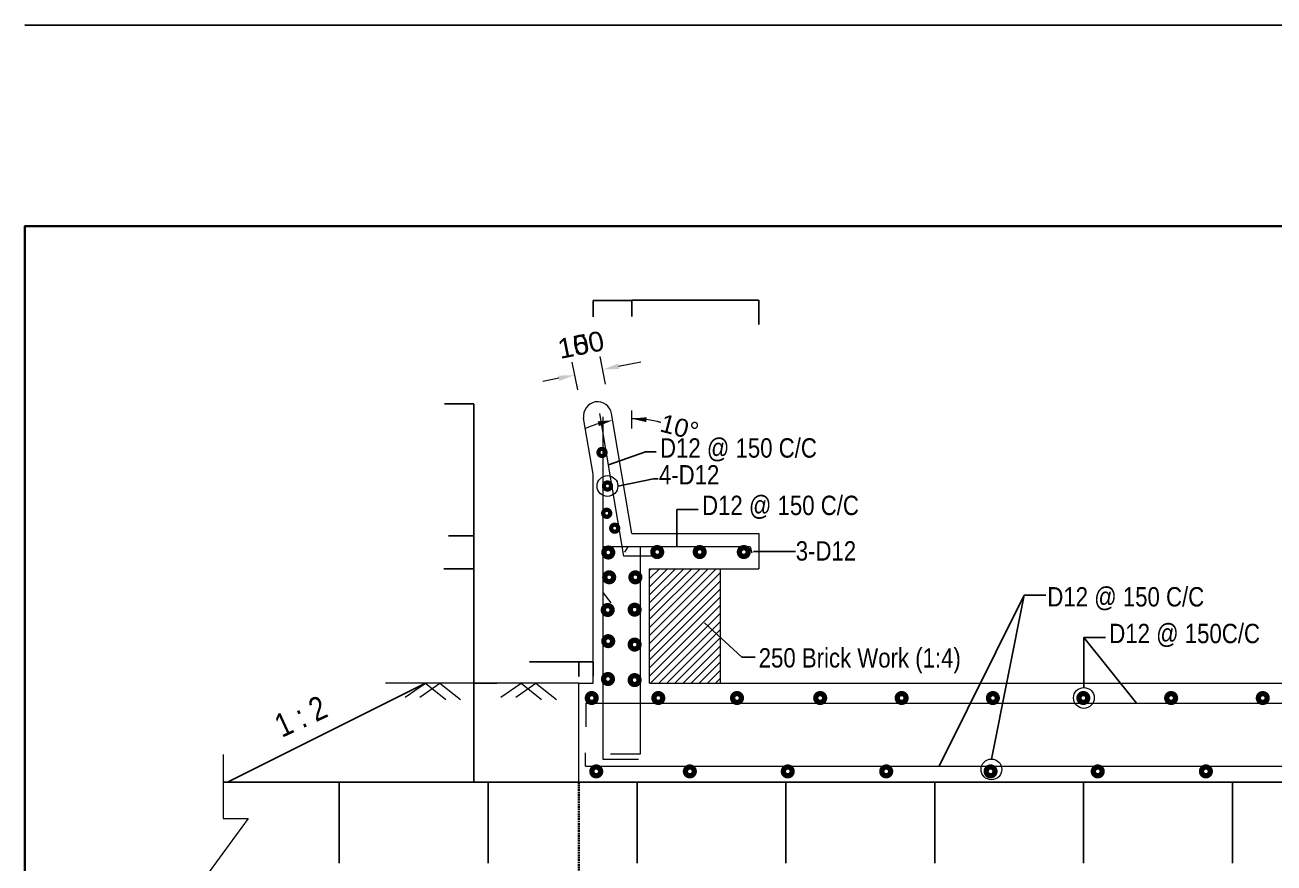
# Model space of a CAD drawing. Header units: inches. Extents: x 89000 to 1304432, y -10828 to 220529.
# Drawn here: x 798694 to 802147, y 83486 to 85803 of the extents above; entities that cross this region are included whole.
import ezdxf

# ---------------------------------------------------------------- set-up
doc = ezdxf.new("R2010")
doc.units = ezdxf.units.IN
doc.header["$LTSCALE"] = 7
doc.header["$MEASUREMENT"] = 0
doc.linetypes.add('DASHEDX2', pattern=[38.1, 25.4, -12.7])
doc.layers.add('Blocks', color=11, linetype='Continuous', lineweight=9)
doc.layers.add('Layer1', color=7, linetype='Continuous', lineweight=13)
doc.styles.get("Standard").update_dxf_attribs({"font": 'arial.ttf'})
doc.styles.add('TIMES', font='ARIALN.TTF')
doc.dimstyles.get("Standard").update_dxf_attribs({"dimtxt": 0.18, "dimasz": 0.18, "dimexe": 0.18, "dimexo": 0.0625, "dimgap": 0.09, "dimtad": 0, "dimtih": 1, "dimtoh": 1, "dimdec": 4, "dimzin": 0, "dimdsep": 46, "dimtxsty": 'Standard', "dimcen": 0.09, "dimadec": 0, "dimazin": 0, "dimtfac": 1, "dimtdec": 4, "dimtofl": 0, "dimtmove": 0, "dimatfit": 3, "dimfxl": 1, "dimtolj": 1, "dimtzin": 0, "dimarcsym": 0})
pattern_1 = [(45, (957478.687, 467722.252), (-11.22532015, 11.22532015), [])]

# ---------------------------------------------------------------- blocks, each defined once
blk = doc.blocks.new('*D296')
at = {"layer": 'Defpoints', "color": 0, "transparency": 16777216}
for p in [(799935, 83983), (799982.5, 83983), (799969.1, 83709.5)]:
    blk.add_point(p, dxfattribs=at)
at = {"layer": 'Layer1', "color": 0, "lineweight": -2, "transparency": 16777216}
for p, q in [((799982.4, 83983), (799934.8, 83983)), ((799969.1, 83709.5), (799934.8, 83709.5))]:
    blk.add_line(p, q, dxfattribs=at)
at = {"layer": 'Layer1', "color": 7, "lineweight": -2, "transparency": 16777216}
for p, q in [((799935, 83982.5), (799935, 83846.6)), ((799935, 83710), (799935, 83845.9))]:
    blk.add_line(p, q, dxfattribs=at)
at = {"layer": 'Layer1', "color": 7, "transparency": 16777216}
for points in [[(799934.9, 83982.5), (799935, 83982.5), (799935, 83983)], [(799934.9, 83710), (799935, 83710), (799935, 83709.5)]]:
    blk.add_solid(points, dxfattribs=at)
at = {"layer": 'Layer1', "color": 0, "lineweight": 13, "transparency": 16777216, "insert": (799935, 83846.2), "char_height": 0.55, "attachment_point": 5}
blk.add_mtext('\\A1;250', dxfattribs=at)
blk = doc.blocks.new('*D300')
at = {"layer": 'Defpoints', "color": 0, "transparency": 16777216}
for p in [(799852.4, 84299.3), (799935, 84299.3), (799998.6, 83983)]:
    blk.add_point(p, dxfattribs=at)
at = {"layer": 'Layer1', "color": 0, "lineweight": -2, "transparency": 16777216}
for p, q in [((799852.5, 84299.3), (799935.1, 84299.3)), ((799998.6, 83983), (799934.8, 83983))]:
    blk.add_line(p, q, dxfattribs=at)
at = {"layer": 'Layer1', "color": 7, "lineweight": -2, "transparency": 16777216}
for p, q in [((799935, 84298.8), (799935, 84141.5)), ((799935, 83983.4), (799935, 84140.8))]:
    blk.add_line(p, q, dxfattribs=at)
at = {"layer": 'Layer1', "color": 7, "transparency": 16777216}
for points in [[(799934.9, 84298.8), (799935, 84298.8), (799935, 84299.3)], [(799934.9, 83983.4), (799935, 83983.4), (799935, 83983)]]:
    blk.add_solid(points, dxfattribs=at)
at = {"layer": 'Layer1', "color": 0, "lineweight": 13, "transparency": 16777216, "insert": (799935, 84141.1), "char_height": 0.55, "attachment_point": 5}
blk.add_mtext('\\A1;400', dxfattribs=at)
blk = doc.blocks.new('*D301')
at = {"layer": 'Defpoints', "color": 0, "transparency": 16777216}
for p in [(799866.7, 84390.5), (799935.2, 84390.5), (799852.4, 84299.3)]:
    blk.add_point(p, dxfattribs=at)
at = {"layer": 'Layer1', "color": 0, "lineweight": -2, "transparency": 16777216}
for p, q in [((799866.8, 84390.5), (799935.4, 84390.5)), ((799852.5, 84299.3), (799935.4, 84299.3))]:
    blk.add_line(p, q, dxfattribs=at)
at = {"layer": 'Layer1', "color": 7, "lineweight": -2, "transparency": 16777216}
for p, q in [((799935.2, 84390.1), (799935.2, 84345.3)), ((799935.2, 84299.7), (799935.2, 84344.5))]:
    blk.add_line(p, q, dxfattribs=at)
at = {"layer": 'Layer1', "color": 7, "transparency": 16777216}
for points in [[(799935.1, 84390.1), (799935.2, 84390.1), (799935.2, 84390.5)], [(799935.1, 84299.7), (799935.2, 84299.7), (799935.2, 84299.3)]]:
    blk.add_solid(points, dxfattribs=at)
at = {"layer": 'Layer1', "color": 0, "lineweight": 13, "transparency": 16777216, "insert": (799935.2, 84344.9), "char_height": 0.55, "attachment_point": 5}
blk.add_mtext('\\A1;100', dxfattribs=at)
blk = doc.blocks.new('*D302')
at = {"layer": 'Defpoints', "color": 0, "transparency": 16777216}
for p in [(799854.1, 84754.9), (799935.2, 84754.9), (799864.6, 84390.5)]:
    blk.add_point(p, dxfattribs=at)
at = {"layer": 'Layer1', "color": 0, "lineweight": -2, "transparency": 16777216}
for p, q in [((799854.1, 84754.9), (799935.4, 84754.9)), ((799864.7, 84390.5), (799935.4, 84390.5))]:
    blk.add_line(p, q, dxfattribs=at)
at = {"layer": 'Layer1', "color": 7, "lineweight": -2, "transparency": 16777216}
for p, q in [((799935.2, 84754.4), (799935.2, 84573.1)), ((799935.2, 84391), (799935.2, 84572.3))]:
    blk.add_line(p, q, dxfattribs=at)
at = {"layer": 'Layer1', "color": 7, "transparency": 16777216}
for points in [[(799935.1, 84754.4), (799935.2, 84754.4), (799935.2, 84754.9)], [(799935.1, 84391), (799935.2, 84391), (799935.2, 84390.5)]]:
    blk.add_solid(points, dxfattribs=at)
at = {"layer": 'Layer1', "color": 0, "lineweight": 13, "transparency": 16777216, "insert": (799935.2, 84572.7), "char_height": 0.55, "attachment_point": 5}
blk.add_mtext('\\A1;450', dxfattribs=at)
blk = doc.blocks.new('*D303')
at = {"layer": 'Defpoints', "color": 0, "transparency": 16777216}
for p in [(800722.7, 85041.8), (800371.4, 84996.2), (800722.7, 84974.8)]:
    blk.add_point(p, dxfattribs=at)
at = {"layer": 'Layer1', "color": 0, "lineweight": -2, "transparency": 16777216}
for p, q in [((800371.4, 84996.3), (800371.4, 85042)), ((800722.7, 84974.8), (800722.7, 85042))]:
    blk.add_line(p, q, dxfattribs=at)
at = {"layer": 'Layer1', "color": 7, "lineweight": -2, "transparency": 16777216}
blk.add_line((800371.8, 85041.8), (800722.2, 85041.8), dxfattribs=at)
at = {"layer": 'Layer1', "color": 7, "transparency": 16777216}
for points in [[(800371.8, 85041.9), (800371.8, 85041.7), (800371.4, 85041.8)], [(800722.2, 85041.9), (800722.2, 85041.7), (800722.7, 85041.8)]]:
    blk.add_solid(points, dxfattribs=at)
at = {"layer": 'Layer1', "color": 0, "lineweight": 13, "transparency": 16777216, "insert": (800547, 85042.2), "char_height": 0.55, "attachment_point": 5}
blk.add_mtext('\\A1;450', dxfattribs=at)
blk = doc.blocks.new('*D304')
at = {"layer": 'Defpoints', "color": 0, "transparency": 16777216}
for p in [(800264.5, 84042.2), (800225.4, 84001.6), (800264.5, 84002.3)]:
    blk.add_point(p, dxfattribs=at)
at = {"layer": 'Layer1', "color": 7, "lineweight": -2, "transparency": 16777216}
for p, q in [((800225.4, 84042.2), (800088.7, 84042.2)), ((800264, 84042.2), (800225.8, 84042.2))]:
    blk.add_line(p, q, dxfattribs=at)
at = {"layer": 'Layer1', "color": 0, "lineweight": -2, "transparency": 16777216}
for p, q in [((800225.4, 84001.7), (800225.4, 84042.4)), ((800264.5, 84002.3), (800264.5, 84042.4))]:
    blk.add_line(p, q, dxfattribs=at)
at = {"layer": 'Layer1', "color": 7, "transparency": 16777216}
for points in [[(800225.8, 84042.3), (800225.8, 84042.1), (800225.4, 84042.2)], [(800264, 84042.3), (800264, 84042.1), (800264.5, 84042.2)]]:
    blk.add_solid(points, dxfattribs=at)
at = {"layer": 'Layer1', "color": 0, "lineweight": 13, "transparency": 16777216, "insert": (800089.2, 84042.6), "char_height": 0.55, "attachment_point": 5}
blk.add_mtext('\\A1;50', dxfattribs=at)
blk = doc.blocks.new('*D305')
at = {"layer": 'Defpoints', "color": 0, "transparency": 16777216}
for p in [(800371.4, 85040.6), (800264.5, 84995.7), (800371.4, 84996.2)]:
    blk.add_point(p, dxfattribs=at)
at = {"layer": 'Layer1', "color": 0, "lineweight": -2, "transparency": 16777216}
for p, q in [((800264.5, 84995.8), (800264.5, 85040.8)), ((800371.4, 84996.3), (800371.4, 85040.8))]:
    blk.add_line(p, q, dxfattribs=at)
at = {"layer": 'Layer1', "color": 7, "lineweight": -2, "transparency": 16777216}
blk.add_line((800264.9, 85040.6), (800370.9, 85040.6), dxfattribs=at)
at = {"layer": 'Layer1', "color": 7, "transparency": 16777216}
for points in [[(800264.9, 85040.7), (800264.9, 85040.6), (800264.5, 85040.6)], [(800370.9, 85040.7), (800370.9, 85040.6), (800371.4, 85040.6)]]:
    blk.add_solid(points, dxfattribs=at)
at = {"layer": 'Layer1', "color": 0, "lineweight": 13, "transparency": 16777216, "insert": (800317.9, 85041), "char_height": 0.55, "attachment_point": 5}
blk.add_mtext('\\A1;200', dxfattribs=at)
blk = doc.blocks.new('*D311')
at = {"color": 0, "lineweight": -2, "ltscale": 0.5, "transparency": 16777216}
for p, q in [((798694.3, 85802.3), (798694.3, 85802.6)), ((798694.5, 85802.4), (804248.6, 85802.4)), ((809804.1, 85802.4), (804250, 85802.4)), ((809804.2, 85802.3), (809804.2, 85802.6))]:
    blk.add_line(p, q, dxfattribs=at)
at = {"color": 0, "linetype": 'Continuous', "ltscale": 0.5, "transparency": 16777216}
for points in [[(798694.5, 85802.4), (798694.5, 85802.4), (798694.3, 85802.4)], [(809804.1, 85802.4), (809804.1, 85802.4), (809804.2, 85802.4)]]:
    blk.add_solid(points, dxfattribs=at)
at = {"layer": 'Defpoints', "color": 0, "linetype": 'Continuous', "ltscale": 0.5, "transparency": 16777216}
for p in [(809804.2, 85802.4), (798694.3, 85246.8), (809804.2, 85246.8)]:
    blk.add_point(p, dxfattribs=at)
at = {"color": 0, "linetype": 'Continuous', "lineweight": -3, "ltscale": 0.5, "transparency": 16777216, "insert": (804249.3, 85802.4), "char_height": 0.18, "attachment_point": 5}
blk.add_mtext('\\A1;11109.9080', dxfattribs=at)
blk = doc.blocks.new('*D334')
at = {"layer": 'Defpoints', "color": 0, "transparency": 16777216}
for p in [(799935, 83983), (799982.5, 83983), (799969.1, 83709.5)]:
    blk.add_point(p, dxfattribs=at)
at = {"layer": 'Layer1', "color": 0, "lineweight": -2, "transparency": 16777216}
for p, q in [((799982.4, 83983), (799934.8, 83983)), ((799969.1, 83709.5), (799934.8, 83709.5))]:
    blk.add_line(p, q, dxfattribs=at)
at = {"layer": 'Layer1', "color": 7, "lineweight": -2, "transparency": 16777216}
for p, q in [((799935, 83982.5), (799935, 83846.6)), ((799935, 83710), (799935, 83845.9))]:
    blk.add_line(p, q, dxfattribs=at)
at = {"layer": 'Layer1', "color": 7, "transparency": 16777216}
for points in [[(799934.9, 83982.5), (799935, 83982.5), (799935, 83983)], [(799934.9, 83710), (799935, 83710), (799935, 83709.5)]]:
    blk.add_solid(points, dxfattribs=at)
at = {"layer": 'Layer1', "color": 0, "lineweight": 13, "transparency": 16777216, "insert": (799935, 83846.2), "char_height": 0.55, "attachment_point": 5}
blk.add_mtext('\\A1;250', dxfattribs=at)
blk = doc.blocks.new('*D338')
at = {"layer": 'Defpoints', "color": 0, "transparency": 16777216}
for p in [(799852.4, 84299.3), (799935, 84299.3), (799998.6, 83983)]:
    blk.add_point(p, dxfattribs=at)
at = {"layer": 'Layer1', "color": 0, "lineweight": -2, "transparency": 16777216}
for p, q in [((799852.5, 84299.3), (799935.1, 84299.3)), ((799998.6, 83983), (799934.8, 83983))]:
    blk.add_line(p, q, dxfattribs=at)
at = {"layer": 'Layer1', "color": 7, "lineweight": -2, "transparency": 16777216}
for p, q in [((799935, 84298.8), (799935, 84141.5)), ((799935, 83983.4), (799935, 84140.8))]:
    blk.add_line(p, q, dxfattribs=at)
at = {"layer": 'Layer1', "color": 7, "transparency": 16777216}
for points in [[(799934.9, 84298.8), (799935, 84298.8), (799935, 84299.3)], [(799934.9, 83983.4), (799935, 83983.4), (799935, 83983)]]:
    blk.add_solid(points, dxfattribs=at)
at = {"layer": 'Layer1', "color": 0, "lineweight": 13, "transparency": 16777216, "insert": (799935, 84141.1), "char_height": 0.55, "attachment_point": 5}
blk.add_mtext('\\A1;400', dxfattribs=at)
blk = doc.blocks.new('*D339')
at = {"layer": 'Defpoints', "color": 0, "transparency": 16777216}
for p in [(799866.7, 84390.5), (799935.2, 84390.5), (799852.4, 84299.3)]:
    blk.add_point(p, dxfattribs=at)
at = {"layer": 'Layer1', "color": 0, "lineweight": -2, "transparency": 16777216}
for p, q in [((799866.8, 84390.5), (799935.4, 84390.5)), ((799852.5, 84299.3), (799935.4, 84299.3))]:
    blk.add_line(p, q, dxfattribs=at)
at = {"layer": 'Layer1', "color": 7, "lineweight": -2, "transparency": 16777216}
for p, q in [((799935.2, 84390.1), (799935.2, 84345.3)), ((799935.2, 84299.7), (799935.2, 84344.5))]:
    blk.add_line(p, q, dxfattribs=at)
at = {"layer": 'Layer1', "color": 7, "transparency": 16777216}
for points in [[(799935.1, 84390.1), (799935.2, 84390.1), (799935.2, 84390.5)], [(799935.1, 84299.7), (799935.2, 84299.7), (799935.2, 84299.3)]]:
    blk.add_solid(points, dxfattribs=at)
at = {"layer": 'Layer1', "color": 0, "lineweight": 13, "transparency": 16777216, "insert": (799935.2, 84344.9), "char_height": 0.55, "attachment_point": 5}
blk.add_mtext('\\A1;100', dxfattribs=at)
blk = doc.blocks.new('*D340')
at = {"layer": 'Defpoints', "color": 0, "transparency": 16777216}
for p in [(799854.1, 84754.9), (799935.2, 84754.9), (799864.6, 84390.5)]:
    blk.add_point(p, dxfattribs=at)
at = {"layer": 'Layer1', "color": 0, "lineweight": -2, "transparency": 16777216}
for p, q in [((799854.1, 84754.9), (799935.4, 84754.9)), ((799864.7, 84390.5), (799935.4, 84390.5))]:
    blk.add_line(p, q, dxfattribs=at)
at = {"layer": 'Layer1', "color": 7, "lineweight": -2, "transparency": 16777216}
for p, q in [((799935.2, 84754.4), (799935.2, 84573.1)), ((799935.2, 84391), (799935.2, 84572.3))]:
    blk.add_line(p, q, dxfattribs=at)
at = {"layer": 'Layer1', "color": 7, "transparency": 16777216}
for points in [[(799935.1, 84754.4), (799935.2, 84754.4), (799935.2, 84754.9)], [(799935.1, 84391), (799935.2, 84391), (799935.2, 84390.5)]]:
    blk.add_solid(points, dxfattribs=at)
at = {"layer": 'Layer1', "color": 0, "lineweight": 13, "transparency": 16777216, "insert": (799935.2, 84572.7), "char_height": 0.55, "attachment_point": 5}
blk.add_mtext('\\A1;450', dxfattribs=at)
blk = doc.blocks.new('*D341')
at = {"layer": 'Defpoints', "color": 0, "transparency": 16777216}
for p in [(800722.7, 85041.8), (800371.4, 84996.2), (800722.7, 84974.8)]:
    blk.add_point(p, dxfattribs=at)
at = {"layer": 'Layer1', "color": 0, "lineweight": -2, "transparency": 16777216}
for p, q in [((800371.4, 84996.3), (800371.4, 85042)), ((800722.7, 84974.8), (800722.7, 85042))]:
    blk.add_line(p, q, dxfattribs=at)
at = {"layer": 'Layer1', "color": 7, "lineweight": -2, "transparency": 16777216}
blk.add_line((800371.8, 85041.8), (800722.2, 85041.8), dxfattribs=at)
at = {"layer": 'Layer1', "color": 7, "transparency": 16777216}
for points in [[(800371.8, 85041.9), (800371.8, 85041.7), (800371.4, 85041.8)], [(800722.2, 85041.9), (800722.2, 85041.7), (800722.7, 85041.8)]]:
    blk.add_solid(points, dxfattribs=at)
at = {"layer": 'Layer1', "color": 0, "lineweight": 13, "transparency": 16777216, "insert": (800547, 85042.2), "char_height": 0.55, "attachment_point": 5}
blk.add_mtext('\\A1;450', dxfattribs=at)
blk = doc.blocks.new('*D343')
at = {"layer": 'Defpoints', "color": 0, "transparency": 16777216}
for p in [(800264.5, 84042.2), (800225.4, 84001.6), (800264.5, 84002.3)]:
    blk.add_point(p, dxfattribs=at)
at = {"layer": 'Layer1', "color": 7, "lineweight": -2, "transparency": 16777216}
for p, q in [((800225.4, 84042.2), (800088.7, 84042.2)), ((800264, 84042.2), (800225.8, 84042.2))]:
    blk.add_line(p, q, dxfattribs=at)
at = {"layer": 'Layer1', "color": 0, "lineweight": -2, "transparency": 16777216}
for p, q in [((800225.4, 84001.7), (800225.4, 84042.4)), ((800264.5, 84002.3), (800264.5, 84042.4))]:
    blk.add_line(p, q, dxfattribs=at)
at = {"layer": 'Layer1', "color": 7, "transparency": 16777216}
for points in [[(800225.8, 84042.3), (800225.8, 84042.1), (800225.4, 84042.2)], [(800264, 84042.3), (800264, 84042.1), (800264.5, 84042.2)]]:
    blk.add_solid(points, dxfattribs=at)
at = {"layer": 'Layer1', "color": 0, "lineweight": 13, "transparency": 16777216, "insert": (800089.2, 84042.6), "char_height": 0.55, "attachment_point": 5}
blk.add_mtext('\\A1;50', dxfattribs=at)
blk = doc.blocks.new('*D344')
at = {"layer": 'Defpoints', "color": 0, "transparency": 16777216}
for p in [(800371.4, 85040.6), (800264.5, 84995.7), (800371.4, 84996.2)]:
    blk.add_point(p, dxfattribs=at)
at = {"layer": 'Layer1', "color": 0, "lineweight": -2, "transparency": 16777216}
for p, q in [((800264.5, 84995.8), (800264.5, 85040.8)), ((800371.4, 84996.3), (800371.4, 85040.8))]:
    blk.add_line(p, q, dxfattribs=at)
at = {"layer": 'Layer1', "color": 7, "lineweight": -2, "transparency": 16777216}
blk.add_line((800264.9, 85040.6), (800370.9, 85040.6), dxfattribs=at)
at = {"layer": 'Layer1', "color": 7, "transparency": 16777216}
for points in [[(800264.9, 85040.7), (800264.9, 85040.6), (800264.5, 85040.6)], [(800370.9, 85040.7), (800370.9, 85040.6), (800371.4, 85040.6)]]:
    blk.add_solid(points, dxfattribs=at)
at = {"layer": 'Layer1', "color": 0, "lineweight": 13, "transparency": 16777216, "insert": (800317.9, 85041), "char_height": 0.55, "attachment_point": 5}
blk.add_mtext('\\A1;200', dxfattribs=at)
blk = doc.blocks.new('*D350')
at = {"color": 0, "lineweight": -2, "ltscale": 0.5, "transparency": 16777216}
for p, q in [((798694.3, 85802.3), (798694.3, 85802.6)), ((798694.5, 85802.4), (804248.6, 85802.4)), ((809804.1, 85802.4), (804250, 85802.4)), ((809804.2, 85802.3), (809804.2, 85802.6))]:
    blk.add_line(p, q, dxfattribs=at)
at = {"color": 0, "linetype": 'Continuous', "ltscale": 0.5, "transparency": 16777216}
for points in [[(798694.5, 85802.4), (798694.5, 85802.4), (798694.3, 85802.4)], [(809804.1, 85802.4), (809804.1, 85802.4), (809804.2, 85802.4)]]:
    blk.add_solid(points, dxfattribs=at)
at = {"layer": 'Defpoints', "color": 0, "linetype": 'Continuous', "ltscale": 0.5, "transparency": 16777216}
for p in [(809804.2, 85802.4), (798694.3, 85246.8), (809804.2, 85246.8)]:
    blk.add_point(p, dxfattribs=at)
at = {"color": 0, "linetype": 'Continuous', "lineweight": -3, "ltscale": 0.5, "transparency": 16777216, "insert": (804249.3, 85802.4), "char_height": 0.18, "attachment_point": 5}
blk.add_mtext('\\A1;11109.9080', dxfattribs=at)

msp = doc.modelspace()

# ---------------------------------------------------------------- hatches: boundary and pattern name
at = {"layer": 'Layer1', "lineweight": 5}
h = msp.add_hatch(dxfattribs=at)
h.set_pattern_fill('LINE', scale=5, angle=45, style=0)
h.set_pattern_definition(pattern_1)
h.paths.add_polyline_path([(800420.70992, 83982.96795), (800616.02242, 83982.96795), (800616.02242, 84299.29851), (800420.70992, 84299.29851)])
h = msp.add_hatch(dxfattribs=at)
h.set_pattern_fill('LINE', scale=5, angle=45, style=0)
h.set_pattern_definition(pattern_1)
h.paths.add_polyline_path([(800420.70992, 83982.96795), (800616.02242, 83982.96795), (800616.02242, 84299.29851), (800420.70992, 84299.29851)])

# ---------------------------------------------------------------- linework, layer by layer
at = {"color": 0, "linetype": 'Continuous', "lineweight": -3, "ltscale": 0.5}
for p, q in [((799254.19267, 83709.53045), (799801.06767, 83982.96795)), ((799241.6888, 83709.53045), (804066.09842, 83709.53045)), ((799241.6888, 83709.53045), (804066.09842, 83709.53045)), ((799563.02583, 83709.53045), (799563.02583, 83485.80336)), ((799563.02583, 83709.53045), (799563.02583, 83485.80336)), ((799974.5426, 83709.53045), (799974.5426, 83485.80336)), ((799974.5426, 83709.53045), (799974.5426, 83485.80336)), ((800386.05938, 83709.53045), (800386.05938, 83485.80336)), ((800386.05938, 83709.53045), (800386.05938, 83485.80336)), ((800797.57616, 83709.53045), (800797.57616, 83485.80336)), ((800797.57616, 83709.53045), (800797.57616, 83485.80336)), ((801209.09294, 83709.53045), (801209.09294, 83485.80336)), ((801209.09294, 83709.53045), (801209.09294, 83485.80336)), ((801620.60972, 83709.53045), (801620.60972, 83485.80336)), ((801620.60972, 83709.53045), (801620.60972, 83485.80336)), ((802032.1265, 83709.53045), (802032.1265, 83485.80336)), ((802032.1265, 83709.53045), (802032.1265, 83485.80336))]:
    msp.add_line(p, q, dxfattribs=at)
at = {"layer": 'Blocks', "color": 0, "linetype": 'ByBlock', "lineweight": 13, "ltscale": 0.5}
for p, q in [((800371.37205, 84686.66132), (800371.37205, 84736.81352)), ((800371.37205, 84686.66132), (800371.37205, 84736.81352)), ((800291.47608, 84719.56953), (800291.47608, 83772.788)), ((800291.47608, 84719.56953), (800291.47608, 83772.788)), ((800722.69656, 84396.50078), (800722.69656, 84299.29851)), ((800722.69656, 84396.50078), (800722.69656, 84299.29851)), ((800698.58325, 84359.93779), (800291.47608, 84359.93779)), ((800698.58325, 84359.93779), (800291.47608, 84359.93779)), ((800360.49535, 84359.93779), (800351.46336, 84344.92571)), ((800360.49535, 84359.93779), (800351.46336, 84344.92571)), ((800394.38059, 84359.93779), (800394.38059, 83787.12858)), ((800394.38059, 84359.93779), (800394.38059, 83787.12858)), ((800698.58325, 84359.93779), (800703.55288, 84342.88536)), ((800698.58325, 84359.93779), (800703.55288, 84342.88536)), ((800450.63832, 84334.17383), (800349.4437, 84334.17383)), ((800450.63832, 84334.17383), (800349.4437, 84334.17383)), ((800616.2025, 84299.29851), (800616.2025, 83982.96795)), ((800616.2025, 84299.29851), (800616.2025, 83982.96795)), ((800291.47608, 84233.85379), (800314.10702, 84205.20062)), ((800291.47608, 84233.85379), (800314.10702, 84205.20062)), ((800225.39742, 83982.96795), (799690.53796, 83982.96795)), ((800225.39742, 83982.96795), (799690.53796, 83982.96795)), ((800244.36906, 83927.46503), (800244.36906, 83862.37625)), ((800244.36906, 83927.46503), (800244.36906, 83862.37625)), ((800243.62489, 83753.11823), (800243.62489, 83790.86492)), ((800243.62489, 83753.11823), (800243.62489, 83790.86492)), ((800291.47608, 83772.788), (800390.2163, 83772.788)), ((800291.47608, 83772.788), (800390.2163, 83772.788)), ((800394.38059, 83787.12858), (800313.03663, 83787.12858)), ((800394.38059, 83787.12858), (800313.03663, 83787.12858))]:
    msp.add_line(p, q, dxfattribs=at)
for points in [[(799745.50973, 83944.34546), (799801.06767, 83982.96795), (799857.74187, 83937.68634)], [(799745.50973, 83944.34546), (799801.06767, 83982.96795), (799857.74187, 83937.68634)], [(799785.51145, 83944.34546), (799841.06939, 83982.96795), (799897.74358, 83937.68634)], [(799785.51145, 83944.34546), (799841.06939, 83982.96795), (799897.74358, 83937.68634)], [(800009.98082, 83944.34546), (800065.53876, 83982.96795), (800122.21295, 83937.68634)], [(800009.98082, 83944.34546), (800065.53876, 83982.96795), (800122.21295, 83937.68634)], [(800051.09879, 83944.34546), (800106.65673, 83982.96795), (800163.33092, 83937.68634)], [(800051.09879, 83944.34546), (800106.65673, 83982.96795), (800163.33092, 83937.68634)]]:
    msp.add_lwpolyline(points, dxfattribs=at)
at = {"layer": 'Blocks', "color": 0, "lineweight": 13, "ltscale": 0.05}
msp.add_lwpolyline([(799241.6888, 83785.87356), (799241.6888, 83608.85627), (799310.94325, 83608.85627), (799171.59569, 83417.46956), (799241.6888, 83417.46956), (799241.6888, 83006.89019)], dxfattribs=at)
msp.add_lwpolyline([(799241.6888, 83785.87356), (799241.6888, 83608.85627), (799310.94325, 83608.85627), (799171.59569, 83417.46956), (799241.6888, 83417.46956), (799241.6888, 83006.89019)], dxfattribs=at)
at = {"layer": 'Blocks', "color": 0, "linetype": 'ByBlock', "lineweight": 13, "ltscale": 0.5}
for centre in [(800304.40339, 84528.0252), (800304.40339, 84528.0252), (801621.22945, 83942.16093), (801621.22945, 83942.16093), (801365.64536, 83744.57073), (801365.64536, 83744.57073)]:
    msp.add_circle(centre, 28.73121, dxfattribs=at)
for start, end in [(106.91361525, 114.2699314), (106.91361525, 114.2699314), (75.25683076, 90), (75.25683076, 90), (75.28736769, 82.64368384), (75.28736769, 82.64368384)]:
    msp.add_arc((800371.37205, 84396.50078), 317.60563, start, end, dxfattribs=at)
for points in [[(800277.41621, 84706.97947), (800280.52616, 84693.75695), (800318.63876, 84709.69806)], [(800277.41621, 84706.97947), (800280.52616, 84693.75695), (800318.63876, 84709.69806)], [(800411.60241, 84704.71454), (800412.47381, 84718.2699), (800371.37205, 84714.10641)], [(800411.60241, 84704.71454), (800412.47381, 84718.2699), (800371.37205, 84714.10641)]]:
    msp.add_solid(points, dxfattribs=at)
at = {"layer": 'Layer1', "color": 7, "lineweight": 13}
for p, q in [((800222.14574, 84793.55337), (800206.77726, 84870.35418)), ((800222.14574, 84793.55337), (800206.77726, 84870.35418)), ((800299.16104, 84809.72506), (800283.93884, 84885.79485)), ((800299.16104, 84809.72506), (800283.93884, 84885.79485)), ((800335.2064, 84858.93228), (800396.39312, 84871.17625)), ((800335.2064, 84858.93228), (800396.39312, 84871.17625)), ((800169.79439, 84825.83197), (800125.66918, 84817.00215)), ((800169.79439, 84825.83197), (800125.66918, 84817.00215)), ((800349.4437, 84334.17383), (800283.08618, 84728.28908)), ((800349.4437, 84334.17383), (800283.08618, 84728.28908)), ((800371.37205, 84396.50078), (800315.50857, 84728.28908)), ((800371.37205, 84396.50078), (800315.50857, 84728.28908)), ((800264.45992, 84560.94432), (800238.46795, 84715.31769)), ((800264.45992, 84560.94432), (800238.46795, 84715.31769)), ((800264.45992, 83982.96795), (800264.45992, 84560.94432)), ((800264.45992, 83982.96795), (800264.45992, 84560.94432)), ((800371.37205, 84396.50078), (800722.69656, 84396.50078)), ((800371.37205, 84396.50078), (800722.69656, 84396.50078)), ((800420.70992, 84299.29851), (800722.69656, 84299.29851)), ((800420.70992, 83982.96795), (800420.70992, 84299.29851)), ((800420.70992, 84299.29851), (800722.69656, 84299.29851)), ((800420.70992, 83982.96795), (800420.70992, 84299.29851)), ((800225.39742, 83982.96795), (800264.45992, 83982.96795)), ((800225.39742, 83709.53045), (800225.39742, 83982.96795)), ((800225.39742, 83982.96795), (800264.45992, 83982.96795)), ((800225.39742, 83709.53045), (800225.39742, 83982.96795)), ((800420.70992, 83982.96795), (802842.58492, 83982.96795)), ((800420.70992, 83982.96795), (802842.58492, 83982.96795)), ((800244.36906, 83927.46503), (803016.0986, 83927.46503)), ((800244.36906, 83927.46503), (803016.0986, 83927.46503)), ((800243.62489, 83753.11823), (803015.36462, 83753.11823)), ((800243.62489, 83753.11823), (803015.36462, 83753.11823)), ((800225.39742, 83709.53045), (803037.89742, 83709.53045)), ((800225.39742, 83709.53045), (803037.89742, 83709.53045))]:
    msp.add_line(p, q, dxfattribs=at)
at = {"layer": 'Layer1', "color": 7, "linetype": 'DASHEDX2', "lineweight": 30, "ltscale": 0.025}
msp.add_line((800225.39742, 83709.53045), (800225.39742, 83012.71258), dxfattribs=at)
msp.add_line((800225.39742, 83709.53045), (800225.39742, 83012.71258), dxfattribs=at)
at = {"layer": 'Layer1', "color": 7, "lineweight": 30}
msp.add_lwpolyline([(807440.0259, 77510.64137), (798694.33203, 77510.64137), (798694.33203, 85246.81594), (809804.24005, 85246.81594), (809804.24005, 79158.32243), (809804.24005, 77762.86438), (809804.24005, 77510.64137)], close=True, dxfattribs=at)
msp.add_lwpolyline([(807440.0259, 77510.64137), (798694.33203, 77510.64137), (798694.33203, 85246.81594), (809804.24005, 85246.81594), (809804.24005, 79158.32243), (809804.24005, 77762.86438), (809804.24005, 77510.64137)], close=True, dxfattribs=at)
at = {"layer": 'Layer1', "color": 7, "lineweight": 13}
for points, const_width in [([(800295.1806, 84620.80096, -1), (800283.50256, 84620.80096, -1)], 19.4634), ([(800295.1806, 84620.80096, -1), (800283.50256, 84620.80096, -1)], 19.4634), ([(800310.24241, 84528.0252, -1), (800298.56437, 84528.0252, -1)], 19.4634), ([(800310.24241, 84528.0252, -1), (800298.56437, 84528.0252, -1)], 19.4634), ([(800308.14348, 84452.64034, -1), (800296.46544, 84452.64034, -1)], 19.4634), ([(800308.14348, 84452.64034, -1), (800296.46544, 84452.64034, -1)], 19.4634), ([(800330.24525, 84411.43879, -1), (800318.56721, 84411.43879, -1)], 19.4634), ([(800330.24525, 84411.43879, -1), (800318.56721, 84411.43879, -1)], 19.4634), ([(800313.92481, 84344.24752, -1), (800299.32726, 84344.24752, -1)], 24.32925), ([(800313.92481, 84344.24752, -1), (800299.32726, 84344.24752, -1)], 24.32925), ([(800449.23643, 84345.48508, -1), (800434.63888, 84345.48508, -1)], 24.32925), ([(800449.23643, 84345.48508, -1), (800434.63888, 84345.48508, -1)], 24.32925), ([(800566.58091, 84345.48508, -1), (800551.98336, 84345.48508, -1)], 24.32925), ([(800566.58091, 84345.48508, -1), (800551.98336, 84345.48508, -1)], 24.32925), ([(800688.50766, 84345.48508, -1), (800673.91011, 84345.48508, -1)], 24.32925), ([(800688.50766, 84345.48508, -1), (800673.91011, 84345.48508, -1)], 24.32925), ([(800316.43257, 84275.67433, -1), (800301.83502, 84275.67433, -1)], 24.32925), ([(800316.43257, 84275.67433, -1), (800301.83502, 84275.67433, -1)], 24.32925), ([(800388.83628, 84275.67433, -1), (800374.23873, 84275.67433, -1)], 24.32925), ([(800388.83628, 84275.67433, -1), (800374.23873, 84275.67433, -1)], 24.32925), ([(800312.42628, 84185.36507, -1), (800297.82873, 84185.36507, -1)], 24.32925), ([(800312.42628, 84185.36507, -1), (800297.82873, 84185.36507, -1)], 24.32925), ([(800386.77198, 84186.28409, -1), (800372.17443, 84186.28409, -1)], 24.32925), ([(800386.77198, 84186.28409, -1), (800372.17443, 84186.28409, -1)], 24.32925), ([(800313.75151, 84099.1645, -1), (800299.15396, 84099.1645, -1)], 24.32925), ([(800313.75151, 84099.1645, -1), (800299.15396, 84099.1645, -1)], 24.32925), ([(800386.77198, 84089.67514, -1), (800372.17443, 84089.67514, -1)], 24.32925), ([(800386.77198, 84089.67514, -1), (800372.17443, 84089.67514, -1)], 24.32925), ([(800313.2622, 83994.52112, -1), (800298.66465, 83994.52112, -1)], 24.32925), ([(800313.2622, 83994.52112, -1), (800298.66465, 83994.52112, -1)], 24.32925), ([(800386.77198, 83991.52946, -1), (800372.17443, 83991.52946, -1)], 24.32925), ([(800386.77198, 83991.52946, -1), (800372.17443, 83991.52946, -1)], 24.32925), ([(800268.23478, 83941.96914, -1), (800253.63723, 83941.96914, -1)], 24.32925), ([(800268.23478, 83941.96914, -1), (800253.63723, 83941.96914, -1)], 24.32925), ([(800452.18763, 83941.96914, -1), (800437.59008, 83941.96914, -1)], 24.32925), ([(800452.18763, 83941.96914, -1), (800437.59008, 83941.96914, -1)], 24.32925), ([(800669.66383, 83941.96914, -1), (800655.06628, 83941.96914, -1)], 24.32925), ([(800669.66383, 83941.96914, -1), (800655.06628, 83941.96914, -1)], 24.32925), ([(800899.68899, 83941.96914, -1), (800885.09144, 83941.96914, -1)], 24.32925), ([(800899.68899, 83941.96914, -1), (800885.09144, 83941.96914, -1)], 24.32925), ([(801124.82607, 83941.96914, -1), (801110.22852, 83941.96914, -1)], 24.32925), ([(801124.82607, 83941.96914, -1), (801110.22852, 83941.96914, -1)], 24.32925), ([(801377.02344, 83941.96914, -1), (801362.42589, 83941.96914, -1)], 24.32925), ([(801377.02344, 83941.96914, -1), (801362.42589, 83941.96914, -1)], 24.32925), ([(801626.96281, 83941.96914, -1), (801612.36526, 83941.96914, -1)], 24.32925), ([(801626.96281, 83941.96914, -1), (801612.36526, 83941.96914, -1)], 24.32925), ([(801869.7612, 83941.96914, -1), (801855.16365, 83941.96914, -1)], 24.32925), ([(801869.7612, 83941.96914, -1), (801855.16365, 83941.96914, -1)], 24.32925), ([(802123.05443, 83941.96914, -1), (802108.45688, 83941.96914, -1)], 24.32925), ([(802123.05443, 83941.96914, -1), (802108.45688, 83941.96914, -1)], 24.32925), ([(800280.6767, 83739.08125, -1), (800266.07915, 83739.08125, -1)], 24.32925), ([(800280.6767, 83739.08125, -1), (800266.07915, 83739.08125, -1)], 24.32925), ([(800539.38811, 83739.08125, -1), (800524.79056, 83739.08125, -1)], 24.32925), ([(800539.38811, 83739.08125, -1), (800524.79056, 83739.08125, -1)], 24.32925), ([(800810.0725, 83739.08125, -1), (800795.47495, 83739.08125, -1)], 24.32925), ([(800810.0725, 83739.08125, -1), (800795.47495, 83739.08125, -1)], 24.32925), ([(801082.18408, 83739.08125, -1), (801067.58653, 83739.08125, -1)], 24.32925), ([(801082.18408, 83739.08125, -1), (801067.58653, 83739.08125, -1)], 24.32925), ([(801370.63682, 83739.08125, -1), (801356.03927, 83739.08125, -1)], 24.32925), ([(801370.63682, 83739.08125, -1), (801356.03927, 83739.08125, -1)], 24.32925), ([(801666.93394, 83739.08125, -1), (801652.33639, 83739.08125, -1)], 24.32925), ([(801666.93394, 83739.08125, -1), (801652.33639, 83739.08125, -1)], 24.32925), ([(801965.83566, 83739.08125, -1), (801951.23811, 83739.08125, -1)], 24.32925), ([(801965.83566, 83739.08125, -1), (801951.23811, 83739.08125, -1)], 24.32925)]:
    msp.add_lwpolyline(points, format="xyb", close=True, dxfattribs=dict(at, const_width=const_width))
msp.add_arc((800276.98826, 84721.80339), 39.0625, 9.55729906, 189.55729906, dxfattribs=at)
msp.add_arc((800276.98826, 84721.80339), 39.0625, 9.55729906, 189.55729906, dxfattribs=at)
for points in [[(800333.73476, 84866.28648), (800336.67803, 84851.57808), (800291.08119, 84850.10246)], [(800333.73476, 84866.28648), (800336.67803, 84851.57808), (800291.08119, 84850.10246)], [(800168.32275, 84833.18617), (800171.26603, 84818.47777), (800213.9196, 84834.66179)], [(800168.32275, 84833.18617), (800171.26603, 84818.47777), (800213.9196, 84834.66179)]]:
    msp.add_solid(points, dxfattribs=at)

# ---------------------------------------------------------------- texts
at = {"layer": 'Blocks', "color": 0, "linetype": 'ByBlock', "lineweight": 13}
msp.add_text('10° ', height=50, rotation=345.25683076, dxfattribs=at).set_placement((800446.28314, 84679.80247))
msp.add_text('10° ', height=50, rotation=345.25683076, dxfattribs=at).set_placement((800446.28314, 84679.80247))
at = {"layer": 'Layer1', "color": 7, "lineweight": 13, "insert": (800231.07916, 84918.23904), "char_height": 55, "attachment_point": 5, "rotation": 11.31589728}
for s in ['\\A1;150', '\\A1;100']:
    msp.add_mtext(s, dxfattribs=at)
at = {"layer": 'Layer1', "color": 7, "lineweight": 13, "char_height": 53.52435, "width": 587.1621509, "attachment_point": 1, "style": 'TIMES'}
for s, insert in [('D12 @ 150 C/C', (800449.65167, 84660.05346)), ('D12 @ 150 C/C', (800449.65167, 84660.05346)), ('4-D12', (800446.59853, 84585.80014)), ('4-D12', (800446.59853, 84585.80014)), ('D12 @ 150 C/C', (800565.83912, 84501.28019)), ('D12 @ 150 C/C', (800565.83912, 84501.28019)), ('3-D12', (800824.822, 84375.40183)), ('3-D12', (800824.822, 84375.40183)), ('D12 @ 150 C/C', (801520.2434, 84248.50981)), ('D12 @ 150 C/C', (801520.2434, 84248.50981)), ('D12 @ 150C/C', (801691.47188, 84147.13836)), ('D12 @ 150C/C', (801691.47188, 84147.13836)), ('250 Brick Work (1:4)', (800722.42726, 84079.75224)), ('250 Brick Work (1:4)', (800722.42726, 84079.75224))]:
    msp.add_mtext(s, dxfattribs=dict(at, insert=insert))
at = {"layer": 'Layer1', "color": 7, "lineweight": 30, "insert": (799377.10688, 83890.48436), "char_height": 65, "width": 1106.8588464, "attachment_point": 1, "rotation": 24.78762823, "style": 'TIMES'}
msp.add_mtext('1 : 2', dxfattribs=at)

# ---------------------------------------------------------------- dimensions: what is measured, and where the dimension line sits
at = {"color": 0, "linetype": 'Continuous', "lineweight": -3, "ltscale": 0.5}
for picture in ['*D311', '*D350']:
    dim = msp.add_linear_dim(base=(809804.24005, 85802.40622), p1=(798694.33203, 85246.81594), p2=(809804.24005, 85246.81594), dimstyle='Standard', override={"dimfxl": 0.15, "dimfxlon": 1}, dxfattribs=at)
    dim.commit()
    dim.dimension.update_dxf_attribs({"geometry": picture, "text_midpoint": (804249.28604, 85802.40622)})
at = {"layer": 'Layer1', "color": 7, "lineweight": 13}
for base, p1, p2, text, picture, middle in [((800371.37205, 85040.6447), (800264.45992, 84995.70149), (800371.37205, 84996.20297), '200', '*D305', (800317.91598, 85040.6447)), ((800371.37205, 85040.6447), (800264.45992, 84995.70149), (800371.37205, 84996.20297), '200', '*D344', (800317.91598, 85040.6447)), ((800264.45992, 84042.18286), (800225.39742, 84001.58939), (800264.45992, 84002.27382), '50', '*D304', (800089.18221, 84042.18286)), ((800264.45992, 84042.18286), (800225.39742, 84001.58939), (800264.45992, 84002.27382), '50', '*D343', (800089.18221, 84042.18286))]:
    dim = msp.add_linear_dim(base=base, p1=p1, p2=p2, text=text, dimstyle='Standard', override={"dimtxt": 0.55, "dimasz": 0.45, "dimtad": 1, "dimdec": 2, "dimrnd": 0.002, "dimpost": 'm', "dimcen": 0.05, "dimclrd": 7, "dimadec": 1, "dimtdec": 2, "dimfrac": 2}, dxfattribs=at)
    dim.commit()
    dim.dimension.update_dxf_attribs({"geometry": picture, "text_midpoint": middle, "dimtype": 160})
for picture in ['*D303', '*D341']:
    dim = msp.add_linear_dim(base=(800722.69656, 85041.81721), p1=(800371.37205, 84996.20297), p2=(800722.69656, 84974.77067), text='450', dimstyle='Standard', override={"dimtxt": 0.55, "dimasz": 0.45, "dimtad": 1, "dimdec": 2, "dimrnd": 0.002, "dimpost": 'm', "dimcen": 0.05, "dimclrd": 7, "dimadec": 1, "dimtdec": 2, "dimfrac": 2}, dxfattribs=at)
    dim.commit()
    dim.dimension.update_dxf_attribs({"geometry": picture, "text_midpoint": (800547.0343, 85042.18803)})
for base, p1, p2, text, picture, middle in [((799935.17447, 84754.89034), (799864.63047, 84390.52523), (799854.07446, 84754.89034), '450', '*D302', (799935.17447, 84572.70779)), ((799935.17447, 84754.89034), (799864.63047, 84390.52523), (799854.07446, 84754.89034), '450', '*D340', (799935.17447, 84572.70779)), ((799934.95352, 84299.29851), (799998.64496, 83982.96795), (799852.43109, 84299.29851), '400', '*D300', (799934.95352, 84141.13323)), ((799934.95352, 84299.29851), (799998.64496, 83982.96795), (799852.43109, 84299.29851), '400', '*D338', (799934.95352, 84141.13323)), ((799934.95352, 83982.96795), (799969.13132, 83709.53045), (799982.45297, 83982.96795), '250', '*D296', (799934.95352, 83846.2492)), ((799934.95352, 83982.96795), (799969.13132, 83709.53045), (799982.45297, 83982.96795), '250', '*D334', (799934.95352, 83846.2492))]:
    dim = msp.add_linear_dim(base=base, p1=p1, p2=p2, angle=90, text=text, dimstyle='Standard', override={"dimtxt": 0.55, "dimasz": 0.45, "dimtad": 1, "dimdec": 2, "dimrnd": 0.002, "dimpost": 'm', "dimcen": 0.05, "dimclrd": 7, "dimadec": 1, "dimtdec": 2, "dimfrac": 2}, dxfattribs=at)
    dim.commit()
    dim.dimension.update_dxf_attribs({"geometry": picture, "text_midpoint": middle})
for picture in ['*D301', '*D339']:
    dim = msp.add_linear_dim(base=(799935.17447, 84390.52523), p1=(799852.43109, 84299.29851), p2=(799866.69472, 84390.52523), angle=90, text='100', dimstyle='Standard', override={"dimtxt": 0.55, "dimasz": 0.45, "dimtad": 1, "dimdec": 2, "dimrnd": 0.002, "dimpost": 'm', "dimcen": 0.05, "dimclrd": 7, "dimadec": 1, "dimtdec": 2, "dimfrac": 2}, dxfattribs=at)
    dim.commit()
    dim.dimension.update_dxf_attribs({"geometry": picture, "text_midpoint": (799935.17447, 84344.91187), "dimtype": 160})

# ---------------------------------------------------------------- leaders
at = {"layer": 'Blocks', "color": 0, "linetype": 'ByBlock', "lineweight": 13, "ltscale": 0.5}
msp.add_leader([(800572.80313, 84149.54506), (800675.55143, 84054.46168), (800712.47273, 84054.46168)], dimstyle='Standard', override={"dimgap": 0.09, "dimtad": 0, "dimdec": 2, "dimlfac": 1, "dimpost": ' m', "dimtdec": 2, "dimfxl": 0.12, "dimfxlon": 1}, dxfattribs=at)
msp.add_leader([(800572.80313, 84149.54506), (800675.55143, 84054.46168), (800712.47273, 84054.46168)], dimstyle='Standard', override={"dimgap": 0.09, "dimtad": 0, "dimdec": 2, "dimlfac": 1, "dimpost": ' m', "dimtdec": 2, "dimfxl": 0.12, "dimfxlon": 1}, dxfattribs=at)
at = {"layer": 'Layer1', "color": 7, "lineweight": 13}
for points in [[(800307.01727, 84586.15588), (800409.22544, 84622.09983), (800438.9468, 84622.09983)], [(800307.01727, 84586.15588), (800409.22544, 84622.09983), (800438.9468, 84622.09983)], [(800333.1346, 84528.0252), (800431.2731, 84547.84651), (800444.19415, 84547.84651)], [(800333.1346, 84528.0252), (800431.2731, 84547.84651), (800444.19415, 84547.84651)], [(800495.69154, 84359.93779), (800495.69154, 84463.32656), (800555.13425, 84463.32656)], [(800495.69154, 84359.93779), (800495.69154, 84463.32656), (800555.13425, 84463.32656)], [(800707.89558, 84347.20543), (800824.19007, 84347.20543)], [(800707.89558, 84347.20543), (800824.19007, 84347.20543)], [(801221.17389, 83753.11823), (801456.23224, 84226.0778), (801515.67496, 84226.0778)], [(801221.17389, 83753.11823), (801456.23224, 84226.0778), (801515.67496, 84226.0778)], [(801365.64536, 83773.30194), (801456.23224, 84226.0778), (801515.67496, 84226.0778)], [(801365.64536, 83773.30194), (801456.23224, 84226.0778), (801515.67496, 84226.0778)], [(801621.32429, 83970.89198), (801621.32429, 84109.18473), (801680.76701, 84109.18473)], [(801621.32429, 83970.89198), (801621.32429, 84109.18473), (801680.76701, 84109.18473)], [(801766.97391, 83927.46503), (801621.32429, 84109.18473)]]:
    msp.add_leader(points, dimstyle='Standard', override={"dimtxt": 0.75, "dimasz": 0.5, "dimdec": 2, "dimrnd": 0.002, "dimpost": 'm', "dimcen": 0.05, "dimclrd": 7, "dimadec": 1, "dimtdec": 2, "dimfrac": 2}, dxfattribs=at)

doc.saveas('drawing.dxf')
